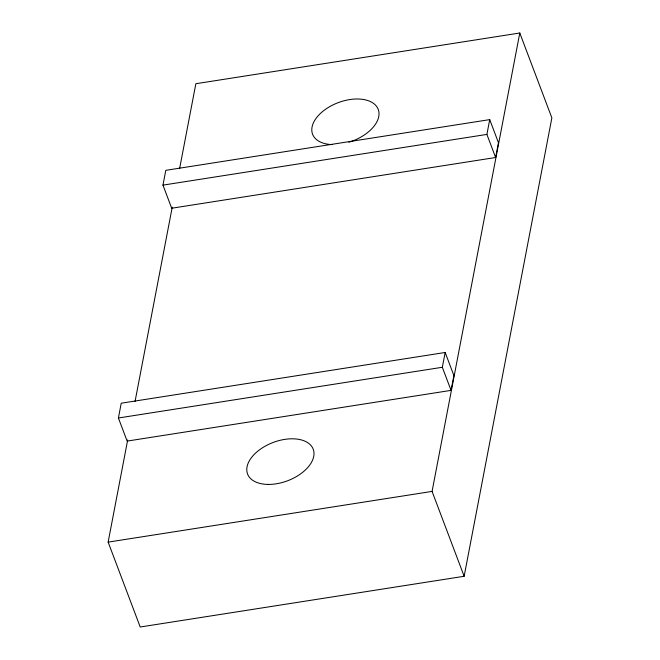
<?xml version="1.0" encoding="UTF-8"?>
<svg xmlns="http://www.w3.org/2000/svg" width="660" height="660" viewBox="0 0 660 660"><rect width="100%" height="100%" fill="white"/><g stroke="black" fill="none" stroke-linecap="round" stroke-linejoin="round"><path stroke-width="0.99" d="M118.404 417.995L121.234 403.202L445.17 352.481L453.898 375.581L451.06 390.373L127.132 441.094L118.404 417.995L442.332 367.274L445.17 352.481M162.962 185.13L165.792 170.338L489.728 119.617L498.457 142.717L495.627 157.509L171.691 208.23L162.962 185.13L486.898 134.409L489.728 119.617M179.586 168.721L195.855 83.721L519.791 33L551.859 117.876L464.145 576.279L140.209 627L108.141 542.124L127.694 439.923M135.052 401.47L172.235 207.174M464.145 576.279L432.077 491.411L519.791 33M108.141 542.124L432.077 491.411M486.898 134.409L495.627 157.509M442.332 367.274L451.06 390.373M332.145 144.598A35.095 20.476 -20.7 0 1 321.032 112.876A35.095 20.476 -20.7 0 1 375.565 105.188A35.095 20.476 -20.7 0 1 348.901 142.23M268.183 484.423A35.095 20.476 -20.7 0 0 313.615 450.475A35.095 20.476 -20.7 0 0 259.372 449.922A35.095 20.476 -20.7 0 0 268.183 484.423"/></g></svg>
